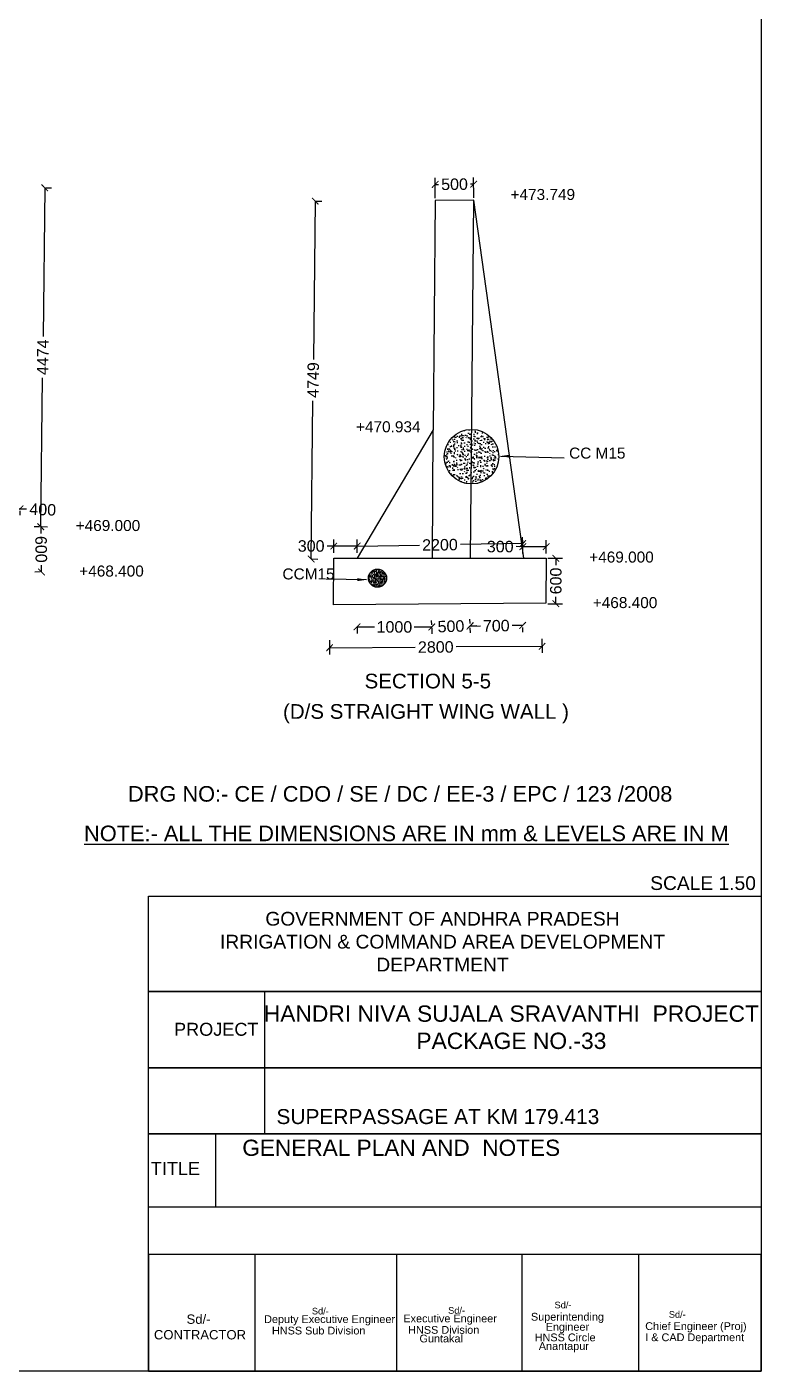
# Model space of a CAD drawing. Header units: inches. Extents: x 19380.6 to 19470.2, y 19430.7 to 19493.1.
# Drawn here: x 19450.15 to 19470.15, y 19430.69 to 19467.32 of the extents above; entities that cross this region are included whole.
import ezdxf

# ---------------------------------------------------------------- set-up
doc = ezdxf.new("R2010")
doc.units = ezdxf.units.IN
doc.header["$MEASUREMENT"] = 0
doc.layers.add('DRAWING', color=7, linetype='Continuous')
doc.layers.add('TEXT', color=255, linetype='Continuous')
doc.layers.get('0').off()
doc.styles.get("Standard").update_dxf_attribs({"font": 'arial.ttf'})
doc.dimstyles.get("Standard").update_dxf_attribs({"dimtxt": 0.18, "dimasz": 0.18, "dimexe": 0.18, "dimexo": 0.0625, "dimgap": 0.09, "dimtad": 0, "dimdec": 4, "dimzin": 0, "dimdsep": 46, "dimtxsty": 'Standard', "dimblk": 'ARCHTICK', "dimblk1": 'DOT', "dimblk2": 'ARCHTICK', "dimcen": 0.09, "dimadec": 0, "dimazin": 0, "dimtfac": 1, "dimtdec": 4, "dimtofl": 0, "dimtmove": 0, "dimatfit": 3, "dimfxl": 1, "dimtolj": 1, "dimtzin": 0, "dimarcsym": 0})

# ---------------------------------------------------------------- blocks, each defined once
blk = doc.blocks.new('_ArchTick')
at = {"color": 0, "linetype": 'ByBlock', "const_width": 0.15}
blk.add_lwpolyline([(-0.5, -0.5), (0.5, 0.5)], dxfattribs=at)
blk = doc.blocks.new('*D71')
at = {"layer": 'Defpoints', "color": 0, "transparency": 16777216}
for p in [(19449.132, 19454.231), (19449.96, 19454.2), (19449.96, 19454.195)]:
    blk.add_point(p, dxfattribs=at)
at = {"layer": 'DRAWING', "color": 0, "lineweight": -2, "transparency": 16777216}
for p, q in [((19449.13, 19454.169), (19449.125, 19454.047)), ((19449.132, 19454.227), (19449.96, 19454.195)), ((19449.958, 19454.137), (19449.953, 19454.015)), ((19449.96, 19454.195), (19450.14, 19454.188))]:
    blk.add_line(p, q, dxfattribs=at)
at = {"layer": 'DRAWING', "color": 0, "lineweight": -2, "transparency": 16777216, "xscale": 0.18, "yscale": 0.18, "zscale": 0.18}
for p, rotation in [((19449.132, 19454.227), 177.8003861476938), ((19449.96, 19454.195), 357.8003861476937)]:
    blk.add_blockref('_ArchTick', p, dxfattribs=dict(at, rotation=rotation))
at = {"layer": 'DRAWING', "color": 0, "transparency": 16777216, "insert": (19450.58, 19454.171), "char_height": 0.3125, "attachment_point": 5, "rotation": 357.8004}
blk.add_mtext('\\A1;400', dxfattribs=at)
blk = doc.blocks.new('*D72')
at = {"layer": 'Defpoints', "color": 0, "transparency": 16777216}
for p in [(19450.552, 19453.705), (19450.545, 19452.47), (19450.571, 19452.471)]:
    blk.add_point(p, dxfattribs=at)
at = {"layer": 'DRAWING', "color": 0, "lineweight": -2, "transparency": 16777216}
for p, q in [((19450.489, 19453.704), (19450.345, 19453.702)), ((19450.525, 19453.705), (19450.528, 19453.523)), ((19450.545, 19452.47), (19450.542, 19452.652)), ((19450.509, 19452.47), (19450.365, 19452.467))]:
    blk.add_line(p, q, dxfattribs=at)
at = {"layer": 'DRAWING', "color": 0, "lineweight": -2, "transparency": 16777216, "xscale": 0.18, "yscale": 0.18, "zscale": 0.18}
for p, rotation in [((19450.525, 19453.705), 90.90772629598611), ((19450.545, 19452.47), 270.9077262959861)]:
    blk.add_blockref('_ArchTick', p, dxfattribs=dict(at, rotation=rotation))
at = {"layer": 'DRAWING', "color": 0, "transparency": 16777216, "insert": (19450.535, 19453.088), "char_height": 0.3125, "attachment_point": 5, "rotation": 270.9077}
blk.add_mtext('\\A1;600', dxfattribs=at)
blk = doc.blocks.new('*D74')
at = {"layer": 'Defpoints', "color": 0, "transparency": 16777216}
for p in [(19450.595, 19462.938), (19450.635, 19462.938), (19450.486, 19453.706)]:
    blk.add_point(p, dxfattribs=at)
at = {"layer": 'DRAWING', "color": 0, "lineweight": -2, "transparency": 16777216}
for p, q in [((19450.635, 19462.938), (19450.587, 19458.884)), ((19450.658, 19462.938), (19450.815, 19462.936)), ((19450.525, 19453.705), (19450.573, 19457.759)), ((19450.548, 19453.705), (19450.705, 19453.703))]:
    blk.add_line(p, q, dxfattribs=at)
at = {"layer": 'DRAWING', "color": 0, "lineweight": -2, "transparency": 16777216, "xscale": 0.18, "yscale": 0.18, "zscale": 0.18}
for p, rotation in [((19450.635, 19462.938), 89.31993762007049), ((19450.525, 19453.705), 269.3199376200704)]:
    blk.add_blockref('_ArchTick', p, dxfattribs=dict(at, rotation=rotation))
at = {"layer": 'DRAWING', "color": 0, "transparency": 16777216, "insert": (19450.58, 19458.322), "char_height": 0.3125, "attachment_point": 5, "rotation": 89.3199}
blk.add_mtext('\\A1;4474', dxfattribs=at)
blk = doc.blocks.new('_Dot')
at = {"color": 0, "linetype": 'ByBlock', "lineweight": -2}
blk.add_line((-0.5, 0), (-1, 0), dxfattribs=at)
at = {"color": 0, "linetype": 'ByBlock', "const_width": 0.5}
blk.add_lwpolyline([(-0.25, 0, 1), (0.25, 0, 1)], format="xyb", close=True, dxfattribs=at)
blk = doc.blocks.new('*D89')
at = {"layer": 'Defpoints', "color": 0, "transparency": 16777216}
for p in [(19457.958, 19462.576), (19458.003, 19462.576), (19457.848, 19452.825)]:
    blk.add_point(p, dxfattribs=at)
at = {"layer": 'DRAWING', "color": 0, "lineweight": -2, "transparency": 16777216}
for p, q in [((19458.003, 19462.576), (19457.955, 19458.263)), ((19458.02, 19462.575), (19458.183, 19462.574)), ((19457.894, 19452.825), (19457.942, 19457.137)), ((19457.911, 19452.825), (19458.074, 19452.823))]:
    blk.add_line(p, q, dxfattribs=at)
at = {"layer": 'DRAWING', "color": 0, "lineweight": -2, "transparency": 16777216, "xscale": 0.18, "yscale": 0.18, "zscale": 0.18}
for p, rotation in [((19458.003, 19462.576), 89.35725160768979), ((19457.894, 19452.825), 269.3572516076898)]:
    blk.add_blockref('_ArchTick', p, dxfattribs=dict(at, rotation=rotation))
at = {"layer": 'DRAWING', "color": 0, "transparency": 16777216, "insert": (19457.949, 19457.7), "char_height": 0.3125, "attachment_point": 5, "rotation": 89.3573}
blk.add_mtext('\\A1;4749', dxfattribs=at)
blk = doc.blocks.new('*D90')
at = {"layer": 'Defpoints', "color": 0, "transparency": 16777216}
for p in [(19458.508, 19453.177), (19458.508, 19452.932), (19459.146, 19452.931)]:
    blk.add_point(p, dxfattribs=at)
at = {"layer": 'DRAWING', "color": 0, "lineweight": -2, "transparency": 16777216}
for p, q in [((19458.508, 19452.994), (19458.509, 19453.357)), ((19459.147, 19452.994), (19459.147, 19453.357)), ((19458.508, 19453.177), (19458.328, 19453.177)), ((19459.147, 19453.177), (19458.508, 19453.177))]:
    blk.add_line(p, q, dxfattribs=at)
at = {"layer": 'DRAWING', "color": 0, "lineweight": -2, "transparency": 16777216, "xscale": 0.18, "yscale": 0.18, "zscale": 0.18}
for p, rotation in [((19458.508, 19453.177), 179.9722415810282), ((19459.147, 19453.177), 359.9722415810282)]:
    blk.add_blockref('_ArchTick', p, dxfattribs=dict(at, rotation=rotation))
at = {"layer": 'DRAWING', "color": 0, "transparency": 16777216, "insert": (19457.894, 19453.177), "char_height": 0.3125, "attachment_point": 5, "rotation": 359.9722}
blk.add_mtext('\\A1;300', dxfattribs=at)
blk = doc.blocks.new('*D91')
at = {"layer": 'Defpoints', "color": 0, "transparency": 16777216}
for p in [(19463.66, 19453.159), (19463.66, 19452.914), (19464.298, 19452.914)]:
    blk.add_point(p, dxfattribs=at)
at = {"layer": 'DRAWING', "color": 0, "lineweight": -2, "transparency": 16777216}
for p, q in [((19463.66, 19452.976), (19463.66, 19453.339)), ((19464.298, 19452.976), (19464.298, 19453.339)), ((19463.66, 19453.159), (19463.48, 19453.16)), ((19464.298, 19453.159), (19463.66, 19453.159))]:
    blk.add_line(p, q, dxfattribs=at)
at = {"layer": 'DRAWING', "color": 0, "lineweight": -2, "transparency": 16777216, "xscale": 0.18, "yscale": 0.18, "zscale": 0.18}
for p, rotation in [((19463.66, 19453.159), 179.9722415810282), ((19464.298, 19453.159), 359.9722415810282)]:
    blk.add_blockref('_ArchTick', p, dxfattribs=dict(at, rotation=rotation))
at = {"layer": 'DRAWING', "color": 0, "transparency": 16777216, "insert": (19463.045, 19453.16), "char_height": 0.3125, "attachment_point": 5, "rotation": 359.9722}
blk.add_mtext('\\A1;300', dxfattribs=at)
blk = doc.blocks.new('*D92')
at = {"layer": 'Defpoints', "color": 0, "transparency": 16777216}
for p in [(19459.147, 19453.175), (19459.148, 19453.091), (19463.66, 19453.159)]:
    blk.add_point(p, dxfattribs=at)
at = {"layer": 'DRAWING', "color": 0, "lineweight": -2, "transparency": 16777216}
for p, q in [((19459.147, 19453.154), (19459.144, 19453.355)), ((19463.659, 19453.222), (19463.656, 19453.423)), ((19459.147, 19453.175), (19460.844, 19453.201)), ((19463.659, 19453.243), (19461.961, 19453.218))]:
    blk.add_line(p, q, dxfattribs=at)
at = {"layer": 'DRAWING', "color": 0, "lineweight": -2, "transparency": 16777216, "xscale": 0.18, "yscale": 0.18, "zscale": 0.18}
for p, rotation in [((19463.659, 19453.243), 0.8632739727995453), ((19459.147, 19453.175), 180.8632739727995)]:
    blk.add_blockref('_ArchTick', p, dxfattribs=dict(at, rotation=rotation))
at = {"layer": 'DRAWING', "color": 0, "transparency": 16777216, "insert": (19461.403, 19453.209), "char_height": 0.3125, "attachment_point": 5, "rotation": 0.8633}
blk.add_mtext('\\A1;2200', dxfattribs=at)
blk = doc.blocks.new('*D93')
at = {"layer": 'Defpoints', "color": 0, "transparency": 16777216}
for p in [(19458.393, 19450.674), (19464.182, 19450.712), (19464.184, 19450.443)]:
    blk.add_point(p, dxfattribs=at)
at = {"layer": 'DRAWING', "color": 0, "lineweight": -2, "transparency": 16777216}
for p, q in [((19458.394, 19450.611), (19458.396, 19450.225)), ((19458.395, 19450.405), (19460.731, 19450.42)), ((19464.184, 19450.443), (19461.848, 19450.428)), ((19464.182, 19450.649), (19464.185, 19450.263))]:
    blk.add_line(p, q, dxfattribs=at)
at = {"layer": 'DRAWING', "color": 0, "lineweight": -2, "transparency": 16777216, "xscale": 0.18, "yscale": 0.18, "zscale": 0.18}
for p, rotation in [((19458.395, 19450.405), 180.3755785379327), ((19464.184, 19450.443), 0.3755785379326559)]:
    blk.add_blockref('_ArchTick', p, dxfattribs=dict(at, rotation=rotation))
at = {"layer": 'DRAWING', "color": 0, "transparency": 16777216, "insert": (19461.289, 19450.424), "char_height": 0.3125, "attachment_point": 5, "rotation": 0.3756}
blk.add_mtext('\\A1;2800', dxfattribs=at)
blk = doc.blocks.new('*D94')
at = {"layer": 'Defpoints', "color": 0, "transparency": 16777216}
for p in [(19459.144, 19451.016), (19461.18, 19451.011), (19461.18, 19450.969)]:
    blk.add_point(p, dxfattribs=at)
at = {"layer": 'DRAWING', "color": 0, "lineweight": -2, "transparency": 16777216}
for p, q in [((19459.143, 19450.974), (19459.62, 19450.972)), ((19459.143, 19450.953), (19459.143, 19450.794)), ((19461.18, 19450.969), (19460.703, 19450.97)), ((19461.18, 19450.949), (19461.179, 19450.789))]:
    blk.add_line(p, q, dxfattribs=at)
at = {"layer": 'DRAWING', "color": 0, "lineweight": -2, "transparency": 16777216, "xscale": 0.18, "yscale": 0.18, "zscale": 0.18}
for p, rotation in [((19459.143, 19450.974), 179.8660498382979), ((19461.18, 19450.969), 359.8660498382979)]:
    blk.add_blockref('_ArchTick', p, dxfattribs=dict(at, rotation=rotation))
at = {"layer": 'DRAWING', "color": 0, "transparency": 16777216, "insert": (19460.162, 19450.971), "char_height": 0.3125, "attachment_point": 5, "rotation": 359.866}
blk.add_mtext('\\A1;1000', dxfattribs=at)
blk = doc.blocks.new('*D95')
at = {"layer": 'Defpoints', "color": 0, "transparency": 16777216}
for p in [(19461.18, 19450.969), (19462.226, 19451.006), (19462.226, 19451.004)]:
    blk.add_point(p, dxfattribs=at)
at = {"layer": 'DRAWING', "color": 0, "lineweight": -2, "transparency": 16777216}
for p, q in [((19461.178, 19451.031), (19461.174, 19451.152)), ((19462.224, 19451.066), (19462.22, 19451.186)), ((19461.18, 19450.972), (19461, 19450.966)), ((19462.226, 19451.006), (19462.406, 19451.012))]:
    blk.add_line(p, q, dxfattribs=at)
at = {"layer": 'DRAWING', "color": 0, "lineweight": -2, "transparency": 16777216, "xscale": 0.18, "yscale": 0.18, "zscale": 0.18}
for p, rotation in [((19462.226, 19451.006), 181.9096168615891), ((19461.18, 19450.972), 1.909616861589125)]:
    blk.add_blockref('_ArchTick', p, dxfattribs=dict(at, rotation=rotation))
at = {"layer": 'DRAWING', "color": 0, "transparency": 16777216, "insert": (19461.703, 19450.989), "char_height": 0.3125, "attachment_point": 5, "rotation": 1.9096}
blk.add_mtext('\\A1;500', dxfattribs=at)
blk = doc.blocks.new('*D96')
at = {"layer": 'Defpoints', "color": 0, "transparency": 16777216}
for p in [(19462.221, 19451.006), (19463.654, 19451.023), (19463.654, 19451.012)]:
    blk.add_point(p, dxfattribs=at)
at = {"layer": 'DRAWING', "color": 0, "lineweight": -2, "transparency": 16777216}
for p, q in [((19462.221, 19450.995), (19462.504, 19450.999)), ((19462.221, 19450.944), (19462.223, 19450.815)), ((19463.654, 19451.012), (19463.371, 19451.009)), ((19463.654, 19450.961), (19463.656, 19450.832))]:
    blk.add_line(p, q, dxfattribs=at)
at = {"layer": 'DRAWING', "color": 0, "lineweight": -2, "transparency": 16777216, "xscale": 0.18, "yscale": 0.18, "zscale": 0.18}
for p, rotation in [((19462.221, 19450.995), 180.6776695061121), ((19463.654, 19451.012), 0.6776695061121021)]:
    blk.add_blockref('_ArchTick', p, dxfattribs=dict(at, rotation=rotation))
at = {"layer": 'DRAWING', "color": 0, "transparency": 16777216, "insert": (19462.937, 19451.004), "char_height": 0.3125, "attachment_point": 5, "rotation": 0.6777}
blk.add_mtext('\\A1;700', dxfattribs=at)
blk = doc.blocks.new('*D97')
at = {"layer": 'Defpoints', "color": 0, "transparency": 16777216}
for p in [(19462.322, 19463.039), (19461.277, 19462.594), (19462.325, 19462.603)]:
    blk.add_point(p, dxfattribs=at)
at = {"layer": 'DRAWING', "color": 0, "lineweight": -2, "transparency": 16777216}
for p, q in [((19461.276, 19462.657), (19461.272, 19463.211)), ((19462.325, 19462.665), (19462.32, 19463.219)), ((19461.273, 19463.031), (19461.365, 19463.031)), ((19462.322, 19463.039), (19462.234, 19463.038))]:
    blk.add_line(p, q, dxfattribs=at)
at = {"layer": 'DRAWING', "color": 0, "lineweight": -2, "transparency": 16777216, "xscale": 0.18, "yscale": 0.18, "zscale": 0.18}
for p, rotation in [((19461.273, 19463.031), 180.4633669793542), ((19462.322, 19463.039), 0.4633669793542078)]:
    blk.add_blockref('_ArchTick', p, dxfattribs=dict(at, rotation=rotation))
at = {"layer": 'DRAWING', "color": 0, "transparency": 16777216, "insert": (19461.8, 19463.035), "char_height": 0.3125, "attachment_point": 5, "rotation": 0.4634}
blk.add_mtext('\\A1;500', dxfattribs=at)
blk = doc.blocks.new('*D121')
at = {"layer": 'Defpoints', "color": 0, "transparency": 16777216}
for p in [(19464.285, 19452.843), (19464.561, 19452.843), (19464.285, 19451.606)]:
    blk.add_point(p, dxfattribs=at)
at = {"layer": 'DRAWING', "color": 0, "lineweight": -2, "transparency": 16777216}
for p, q in [((19464.347, 19452.843), (19464.741, 19452.843)), ((19464.561, 19452.843), (19464.561, 19452.66)), ((19464.347, 19451.606), (19464.741, 19451.606)), ((19464.561, 19451.606), (19464.561, 19451.789))]:
    blk.add_line(p, q, dxfattribs=at)
at = {"layer": 'DRAWING', "color": 0, "lineweight": -2, "transparency": 16777216, "xscale": 0.18, "yscale": 0.18, "zscale": 0.18}
for p, rotation in [((19464.561, 19452.843), 90), ((19464.561, 19451.606), 270)]:
    blk.add_blockref('_ArchTick', p, dxfattribs=dict(at, rotation=rotation))
at = {"layer": 'DRAWING', "color": 0, "transparency": 16777216, "insert": (19464.561, 19452.225), "char_height": 0.3125, "attachment_point": 5, "rotation": 90}
blk.add_mtext('\\A1;600', dxfattribs=at)

msp = doc.modelspace()

# ---------------------------------------------------------------- hatches: boundary and pattern name
at = {"layer": 'DRAWING'}
h = msp.add_hatch(dxfattribs=at)
h.set_pattern_fill('AR-CONC', color=256, scale=0.036, style=0)
h.set_pattern_definition([(50, (-50328.26374, -50560.32645), (0.25821366574, -0.0225907686), [0.027, -0.297]), (355, (-50328.26374, -50560.32645), (-0.0499504801, 0.2707891681), [0.0216, -0.2376]), (100.4514, (-50328.24222, -50560.32834), (0.2082633774, 0.24819823514), [0.0229464684, -0.2524111603]), (46.1842, (-50328.26374, -50560.25445), (0.3842067775, -0.0595868452), [0.0405, -0.4455]), (96.6356, (-50328.23172, -50560.25942), (0.336478574, 0.3506824335), [0.0344197037, -0.37861668]), (351.1842, (-50328.26374, -50560.25445), (0.3364783002, 0.3506826963), [0.0324, -0.3564]), (21, (-50328.22774, -50560.27245), (0.21488653876, -0.14494280064), [0.027, -0.297]), (326, (-50328.22774, -50560.27245), (0.0875935195, 0.2610540162), [0.0216, -0.2376]), (71.4514, (-50328.20983, -50560.28453), (0.3024801463, 0.1161109788), [0.0229464684, -0.2524111603]), (37.5, (-50328.26374, -50560.32645), (0.00437754791, 0.11984178738), [0, -0.23472, 0, -0.2412, 0, -0.2385]), (7.5, (-50328.26374, -50560.32645), (0.09470503348, 0.14198821628), [0, -0.13752, 0, -0.22932, 0, -0.0909]), (327.5, (-50328.34402, -50560.32645), (0.19217607702, -0.00811975382), [0, -0.09, 0, -0.2808, 0, -0.3726]), (317.5, (-50328.38002, -50560.32645), (0.20994702096, 0.03603779364), [0, -0.117, 0, -0.18648, 0, -0.2646])])
h.paths.add_polyline_path([(19463.00717, 19455.61132, 1), (19461.52075, 19455.61132, 1)])
h = msp.add_hatch(dxfattribs=at)
h.set_pattern_fill('AR-CONC', color=256, scale=0.012, style=0)
h.set_pattern_definition([(50, (-3803.80898, -3886.34345), (0.08607122191, -0.0075302562), [0.009, -0.099]), (355, (-3803.80898, -3886.34345), (-0.01665016003, 0.09026305604), [0.0072, -0.0792]), (100.4514, (-3803.80181, -3886.34408), (0.0694211258, 0.08273274505), [0.0076488228, -0.08413705344]), (46.1842, (-3803.80898, -3886.31945), (0.12806892584, -0.01986228172), [0.0135, -0.1485]), (96.6356, (-3803.7983, -3886.3211), (0.11215952467, 0.1168941445), [0.01147323456, -0.12620556]), (351.1842, (-3803.80898, -3886.31945), (0.1121594334, 0.1168942321), [0.0108, -0.1188]), (21, (-3803.79698, -3886.32545), (0.07162884625, -0.04831426688), [0.009, -0.099]), (326, (-3803.79698, -3886.32545), (0.02919783983, 0.0870180054), [0.0072, -0.0792]), (71.4514, (-3803.79101, -3886.32948), (0.10082671543, 0.0387036596), [0.0076488228, -0.08413705344]), (37.5, (-3803.80898, -3886.34345), (0.001459182638, 0.03994726246), [0, -0.07824, 0, -0.0804, 0, -0.0795]), (7.5, (-3803.80898, -3886.34345), (0.031568344493, 0.047329405426), [0, -0.04584, 0, -0.07644, 0, -0.0303]), (327.5, (-3803.83574, -3886.34345), (0.06405869234, -0.002706584608), [0, -0.03, 0, -0.0936, 0, -0.1242]), (317.5, (-3803.84774, -3886.34345), (0.06998234032, 0.01201259788), [0, -0.039, 0, -0.06216, 0, -0.0882])])
h.paths.add_polyline_path([(19459.94799, 19452.30248, 1), (19459.45252, 19452.30248, 1)])

# ---------------------------------------------------------------- linework, layer by layer
for points in [[(19380.55232, 19493.09944), (19470.15397, 19493.09944), (19470.15397, 19430.69453), (19380.55232, 19430.69453)], [(19453.45942, 19443.63344), (19470.15397, 19443.63344), (19470.15397, 19441.04141), (19453.45942, 19441.04141)], [(19453.45942, 19441.04141), (19470.15397, 19441.04141), (19470.15397, 19438.95976), (19453.45942, 19438.95976)], [(19453.45942, 19441.04141), (19456.62148, 19441.04141), (19456.62148, 19437.16398), (19453.45942, 19437.16398)], [(19453.45942, 19438.95976), (19470.15397, 19438.95976), (19470.15397, 19437.16398), (19453.45942, 19437.16398)], [(19453.45942, 19437.16398), (19470.15397, 19437.16398), (19470.15397, 19435.16051), (19453.45942, 19435.16051)], [(19453.45942, 19430.69453), (19470.15397, 19430.69453), (19470.15397, 19433.87421), (19453.45942, 19433.87421)]]:
    msp.add_lwpolyline(points, close=True, dxfattribs=at)
for points in [[(19463.68625, 19452.84378), (19462.3254, 19462.6028), (19461.27699, 19462.59432), (19461.21762, 19456.33958), (19459.14774, 19452.84598)], [(19462.23964, 19452.84448), (19462.3254, 19462.6028)], [(19461.1994, 19452.84498), (19461.21762, 19456.33958)], [(19458.50171, 19451.57906), (19458.50964, 19452.84629), (19464.29759, 19452.84348), (19464.29014, 19451.617), (19458.50171, 19451.57906)], [(19455.28803, 19437.16398), (19455.28803, 19435.16051)], [(19456.36065, 19433.87421), (19456.36065, 19430.69453)], [(19460.22028, 19433.87421), (19460.22028, 19430.69453)], [(19463.63406, 19433.87421), (19463.63406, 19430.69453)], [(19466.81112, 19433.87421), (19466.81112, 19430.69453)]]:
    msp.add_lwpolyline(points, dxfattribs=at)
for centre, radius in [((19462.26396, 19455.61132), 0.74321), ((19459.70025, 19452.30248), 0.24774)]:
    msp.add_circle(centre, radius, dxfattribs=at)
at = {"layer": 'TEXT', "ltscale": 0.02}
msp.add_lwpolyline([(19470.15397, 19430.69453), (19453.45942, 19430.69453), (19453.45942, 19443.63344), (19470.15397, 19443.63344)], close=True, dxfattribs=at)

# ---------------------------------------------------------------- texts
at = {"layer": 'DRAWING'}
for s, height, p in [('+473.749', 0.3, (19463.32548, 19462.60724)), ('+470.934', 0.3, (19459.11474, 19456.27671)), ('CC M15', 0.3, (19464.92141, 19455.55953)), ('+469.000', 0.3, (19451.47629, 19453.58629)), ('+469.000', 0.3, (19465.46931, 19452.72651)), ('+468.400', 0.3, (19451.57372, 19452.34581)), ('CCM15', 0.3, (19457.11137, 19452.26673)), ('+468.400', 0.3, (19465.56674, 19451.48603)), ('SECTION 5-5', 0.4, (19459.34887, 19449.29802)), ('(D/S STRAIGHT WING WALL )', 0.4, (19457.12635, 19448.46899))]:
    msp.add_text(s, height=height, dxfattribs=at).set_placement(p)
at = {"layer": 'TEXT', "color": 7}
msp.add_text('%%UNOTE:- ALL THE DIMENSIONS ARE IN mm & LEVELS ARE IN M', height=0.4246452, dxfattribs=at).set_placement((19451.70503, 19445.13463))
at = {"layer": 'TEXT'}
for s, height, p in [('SUPERPASSAGE AT KM 179.413', 0.4075648, (19456.94842, 19437.42669)), ('Sd/-', 0.180549, (19457.91258, 19432.2388)), ('Sd/-', 0.180549, (19461.6244, 19432.25762)), ('Sd/-', 0.180549, (19464.52431, 19432.40501)), ('Deputy Executive Engineer', 0.211722, (19456.61166, 19432.00451)), (' Executive Engineer', 0.211722, (19460.32348, 19432.02333)), ('Superintending ', 0.211722, (19463.88237, 19432.07032)), ('Sd/-', 0.180549, (19467.63855, 19432.14896)), ('HNSS Sub Division', 0.211722, (19456.82479, 19431.69327)), ('HNSS Division', 0.211722, (19460.53661, 19431.71209)), ('Guntakal', 0.211722, (19460.84531, 19431.47649)), ('HNSS Circle', 0.211722, (19463.98405, 19431.50743)), ('Chief Engineer (Proj)', 0.211722, (19466.99661, 19431.81427)), ('I & CAD Department', 0.211722, (19466.99667, 19431.51075)), ('Anantapur', 0.211722, (19464.09622, 19431.27183))]:
    msp.add_text(s, height=height, dxfattribs=at).set_placement(p)
at = {"layer": 'TEXT', "color": 7}
for s, insert, char_height, width, attachment_point in [('DRG NO:- CE / CDO / SE / DC / EE-3 / EPC / 123 /2008', (19452.90185, 19446.63669), 0.4246452, 23.0055423, 1), ('SCALE 1.50', (19468.57235, 19443.98951), 0.374611, 2.8588162, 5), ('GOVERNMENT OF ANDHRA PRADESH\\PIRRIGATION & COMMAND AREA DEVELOPMENT DEPARTMENT', (19461.47157, 19442.3964), 0.3746114, 14.3984646, 5), ('PROJECT', (19454.15736, 19440.18521), 0.35287, 2.8678689, 1), ('GENERAL PLAN AND  NOTES', (19456.0164, 19437.00088), 0.4410875, 13.4455437, 1), ('TITLE', (19453.52414, 19436.39254), 0.35287, 2.8678689, 1), ('         Sd/-\\PCONTRACTOR', (19453.6091, 19431.89631), 0.2547357, 3.7924927, 4)]:
    msp.add_mtext(s, dxfattribs=dict(at, insert=insert, char_height=char_height, width=width, attachment_point=attachment_point))
at = {"layer": 'TEXT'}
for s, insert, char_height, width, attachment_point in [('HANDRI NIVA SUJALA SRAVANTHI  PROJECT\\PPACKAGE NO.-33', (19463.34901, 19440.65837), 0.4446162, 19.0549788, 2), ('Engineer', (19464.28247, 19432.0067), 0.211722, 1.2228461, 1)]:
    msp.add_mtext(s, dxfattribs=dict(at, insert=insert, char_height=char_height, width=width, attachment_point=attachment_point))

# ---------------------------------------------------------------- dimensions: what is measured, and where the dimension line sits
at = {"layer": 'DRAWING'}
dim = msp.add_linear_dim(base=(19462.32187, 19463.03907), p1=(19461.27699, 19462.59432), p2=(19462.3254, 19462.6028), angle=0.463367, text='500', dimstyle='Standard', override={"dimtxt": 0.3125, "dimblk1": 'ArchTick', "dimsah": 1}, dxfattribs=at)
dim.commit()
dim.dimension.update_dxf_attribs({"geometry": '*D97', "text_midpoint": (19461.79954, 19463.03485), "dimtype": 161})
for p1, p2, distance, text, picture, middle in [((19450.48586, 19453.70551), (19450.59546, 19462.93849), -0.03938, '4474', '*D74', (19450.58004, 19458.32153)), ((19457.84849, 19452.8253), (19457.95788, 19462.57615), -0.0454, '4749', '*D89', (19457.94858, 19457.70021)), ((19449.13216, 19454.23147), (19449.96012, 19454.19967), -0.0044, '400', '*D71', (19450.58047, 19454.17144)), ((19450.55176, 19453.70546), (19450.57132, 19452.47075), -0.02651, '600', '*D72', (19450.53503, 19453.08769)), ((19459.14648, 19452.93119), (19458.50838, 19452.9315), -0.24549, '300', '*D90', (19457.89392, 19453.17729)), ((19463.66004, 19453.15946), (19459.14786, 19453.09147), -0.08373, '2200', '*D92', (19461.40269, 19453.20918)), ((19464.29802, 19452.91366), (19463.65992, 19452.91397), -0.24549, '300', '*D91', (19463.04546, 19453.15975)), ((19459.14359, 19451.01585), (19461.17998, 19451.01109), -0.04225, '1000', '*D94', (19460.16169, 19450.97121)), ((19461.17988, 19450.96883), (19462.2258, 19451.0037), 0.00277, '500', '*D95', (19461.70275, 19450.98904)), ((19462.22059, 19451.0063), (19463.65352, 19451.02325), -0.01114, '700', '*D96', (19462.93719, 19451.00364)), ((19458.39337, 19450.67358), (19464.1818, 19450.71152), -0.26849, '2800', '*D93', (19461.28934, 19450.42407))]:
    dim = msp.add_aligned_dim(p1=p1, p2=p2, distance=distance, text=text, dimstyle='Standard', override={"dimtxt": 0.3125, "dimblk1": 'ArchTick', "dimsah": 1}, dxfattribs=at)
    dim.commit()
    dim.dimension.update_dxf_attribs({"geometry": picture, "text_midpoint": middle})
dim = msp.add_linear_dim(base=(19464.56093, 19452.84328), p1=(19464.28494, 19451.60646), p2=(19464.28494, 19452.84328), angle=90, text='600', dimstyle='Standard', override={"dimtxt": 0.3125, "dimblk1": 'ArchTick', "dimsah": 1}, dxfattribs=at)
dim.commit()
dim.dimension.update_dxf_attribs({"geometry": '*D121', "text_midpoint": (19464.56093, 19452.22487)})

# ---------------------------------------------------------------- leaders
for points in [[(19463.05559, 19455.63046), (19464.7863, 19455.58289)], [(19459.40098, 19452.25787), (19458.29004, 19452.27372)]]:
    msp.add_leader(points, dimstyle='Standard', override={"dimasz": 0.25}, dxfattribs=at)

doc.saveas('drawing.dxf')
